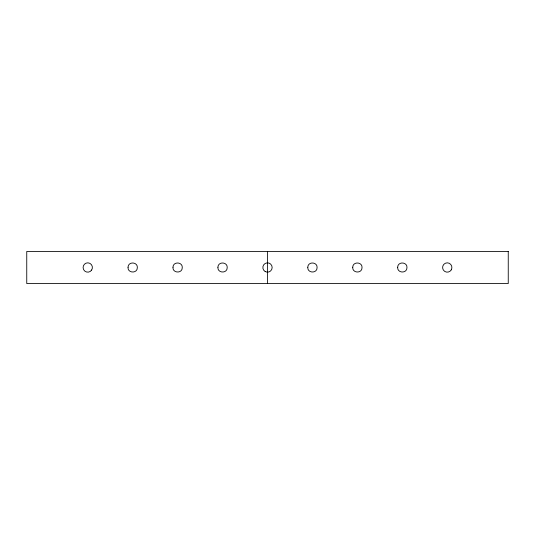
<?xml version="1.0" encoding="UTF-8"?>
<svg xmlns="http://www.w3.org/2000/svg" width="535" height="535" viewBox="0 0 535 535"><rect width="100%" height="100%" fill="white"/><g stroke="black" fill="none" stroke-linecap="round" stroke-linejoin="round"><path stroke-width="0.8" d="M267.5 251.45L267.5 283.55M128.032 267.259C127.43 273.245 137.301 273.76 137.328 267.747C137.936 261.755 128.059 261.24 128.032 267.259M217.912 267.253C217.31 273.245 227.181 273.76 227.208 267.741C227.81 261.755 217.939 261.24 217.912 267.253M307.792 267.259C307.19 273.245 317.061 273.76 317.088 267.747C317.69 261.755 307.819 261.24 307.792 267.259M397.672 267.253C397.064 273.245 406.941 273.76 406.968 267.741C407.57 261.755 397.699 261.24 397.672 267.253M172.972 267.239C172.35 273.231 182.221 273.78 182.268 267.761C182.89 261.769 173.019 261.22 172.972 267.239M352.732 267.239C352.11 273.231 361.981 273.78 362.028 267.761C362.65 261.769 352.779 261.22 352.732 267.239M508.25 251.45L26.75 251.45L26.75 283.55L508.25 283.55L508.25 251.45M265.173 271.533A4.654 4.654 0 0 0 272.154 267.5A4.654 4.654 0 0 0 265.173 263.467A4.654 4.654 0 0 0 265.173 271.533M451.286 269.834A4.668 4.654 -90 0 0 447.26 262.832A4.668 4.654 -90 0 0 443.227 269.834A4.668 4.654 -90 0 0 451.286 269.834M91.652 270.035A4.668 4.654 -90 0 0 87.974 262.839A4.668 4.654 -90 0 0 83.6 269.627A4.668 4.654 -90 0 0 91.652 270.035"/></g></svg>
